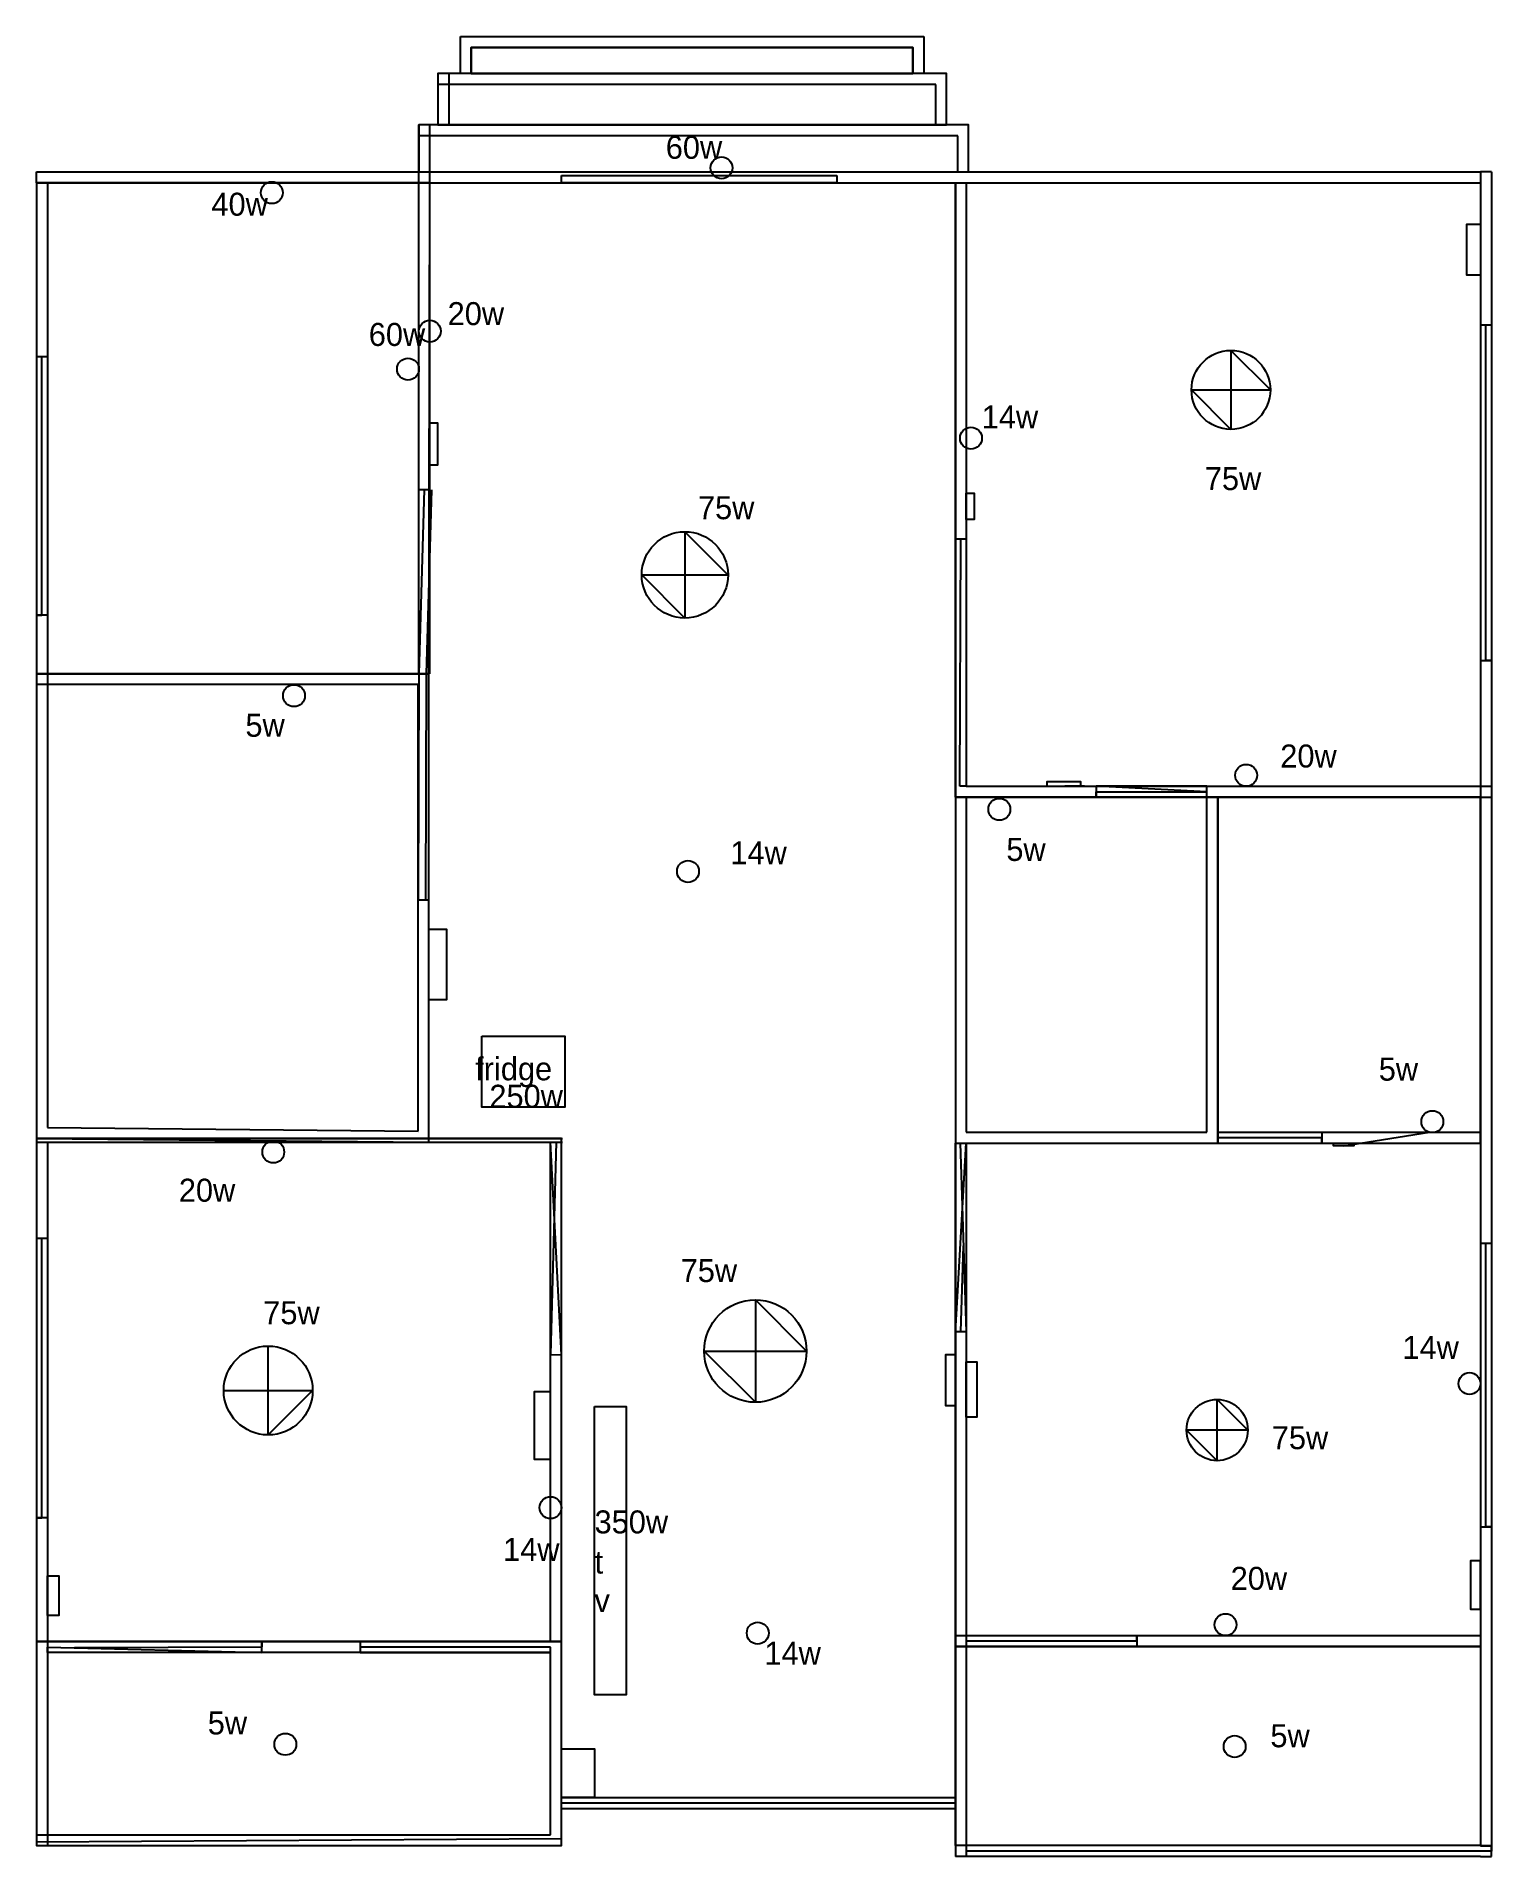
# Model space of a CAD drawing. Header units: inches. Extents: x 147 to 547, y 56 to 555.
import ezdxf

# ---------------------------------------------------------------- set-up
doc = ezdxf.new("R2010")
doc.units = ezdxf.units.IN
doc.header["$MEASUREMENT"] = 0

msp = doc.modelspace()

# ---------------------------------------------------------------- linework, layer by layer
for p, q in [((263.76, 545.09), (263.76, 555.26)), ((263.76, 555.26), (390.82, 555.26)), ((390.82, 555.26), (390.82, 545.09)), ((266.76, 545.09), (266.76, 552.26)), ((266.76, 552.26), (387.82, 552.26)), ((387.82, 552.26), (387.82, 545.09)), ((257.55, 545.09), (257.55, 531)), ((397.1, 545.09), (257.55, 545.09)), ((260.55, 545.09), (260.55, 531)), ((397.1, 531), (397.1, 545.09)), ((394.1, 542.09), (257.55, 542.09)), ((394.1, 531), (394.1, 542.09)), ((252.39, 518.11), (252.39, 531)), ((403.14, 531), (252.39, 531)), ((255.39, 518.11), (255.39, 531)), ((403.14, 518.11), (403.14, 531)), ((400.14, 528), (252.39, 528)), ((400.14, 518.11), (400.14, 528)), ((147.49, 518.11), (543.49, 518.11)), ((147.49, 515.11), (147.49, 518.11)), ((147.49, 515.11), (543.49, 515.11)), ((147.49, 515.11), (147.49, 377.5)), ((150.49, 515.11), (150.49, 377.5)), ((252.39, 380.5), (252.39, 518.11)), ((255.39, 380.5), (255.39, 518.11)), ((291.53, 517.11), (367.01, 517.11)), ((291.53, 515.11), (291.53, 517.11)), ((291.53, 515.11), (367.01, 515.11)), ((367.01, 515.11), (291.53, 515.11)), ((367.01, 517.11), (367.01, 515.11)), ((399.49, 515.11), (399.49, 346.61)), ((402.49, 515.11), (402.49, 349.61)), ((543.49, 518.11), (543.49, 346.61)), ((546.49, 518.11), (543.49, 518.11)), ((546.49, 518.11), (546.49, 346.61)), ((546.49, 476.1), (543.49, 476.1)), ((543.49, 476.1), (543.49, 384.16)), ((544.99, 384.16), (544.99, 476.1)), ((255.39, 443.51), (255.31, 471.42)), ((147.49, 467.46), (150.49, 467.46)), ((148.99, 396.56), (148.99, 467.46)), ((150.49, 467.46), (150.49, 396.56)), ((485.89, 458.32), (475.07, 469.14)), ((475.07, 469.14), (475.07, 447.5)), ((464.24, 458.32), (485.89, 458.32)), ((475.07, 447.5), (464.24, 458.32)), ((252.39, 380.5), (252.39, 430.98)), ((252.39, 430.98), (255.24, 430.98)), ((253.82, 430.98), (252.39, 380.5)), ((255.81, 430.92), (254.39, 380.46)), ((337.14, 407.6), (325.32, 419.42)), ((325.32, 419.42), (325.32, 395.77)), ((399.49, 350.96), (399.49, 417.48)), ((399.49, 417.48), (402.49, 417.48)), ((400.75, 349.61), (400.99, 417.48)), ((402.49, 417.48), (402.49, 349.61)), ((313.49, 407.6), (337.14, 407.6)), ((325.32, 395.77), (313.49, 407.6)), ((150.49, 396.56), (147.49, 396.56)), ((147.49, 396.56), (148.99, 396.56)), ((147.49, 380.5), (147.49, 253.06)), ((255.15, 380.5), (147.49, 380.5)), ((150.49, 380.5), (150.49, 256.03)), ((252.39, 380.5), (252.15, 318.45)), ((254.39, 380.46), (254.15, 318.44)), ((255.15, 252.06), (255.15, 380.5)), ((543.49, 384.16), (546.49, 384.16)), ((546.49, 384.16), (544.99, 384.16)), ((252.15, 377.5), (147.49, 377.5)), ((252.15, 255.09), (252.15, 377.5)), ((402.49, 349.61), (400.75, 349.61)), ((402.49, 349.61), (546.49, 349.61)), ((468.49, 349.61), (438.11, 349.61)), ((438.11, 349.61), (438.11, 346.61)), ((468.49, 348.11), (438.11, 349.61)), ((468.49, 346.61), (468.49, 349.61)), ((399.49, 346.61), (546.49, 346.61)), ((399.49, 346.61), (399.49, 251.74)), ((402.49, 346.61), (402.49, 254.74)), ((438.11, 346.61), (438.11, 348.11)), ((438.11, 348.11), (468.49, 348.11)), ((468.49, 254.74), (468.49, 346.61)), ((471.49, 251.74), (471.49, 346.61)), ((543.49, 346.61), (543.49, 59.11)), ((546.49, 346.61), (546.49, 59.11)), ((252.15, 318.45), (255.15, 318.45)), ((150.49, 256.03), (252.15, 255.09)), ((402.49, 254.74), (468.49, 254.74)), ((471.49, 254.74), (543.49, 254.74)), ((471.49, 254.74), (499.96, 254.74)), ((499.96, 254.74), (499.96, 251.74)), ((506, 250.99), (529.56, 254.74)), ((147.49, 253.06), (291.75, 253.06)), ((147.49, 253.06), (255.15, 252.06)), ((147.49, 252.06), (291.75, 252.06)), ((147.49, 252.06), (147.49, 115.06)), ((150.49, 252.06), (150.49, 115.06)), ((288.49, 115.06), (288.49, 252.06)), ((290.03, 252.06), (288.49, 193.78)), ((291.49, 193.7), (288.49, 252.06)), ((291.49, 115.06), (291.49, 252.06)), ((399.49, 251.74), (471.49, 251.74)), ((399.49, 251.74), (399.49, 113.74)), ((399.49, 200.06), (402.49, 251.74)), ((400.82, 251.74), (402.49, 200.06)), ((402.49, 251.74), (402.49, 113.74)), ((499.96, 253.24), (471.49, 253.24)), ((471.49, 251.74), (543.49, 251.74)), ((499.96, 251.74), (499.96, 253.24)), ((147.49, 225.73), (150.49, 225.73)), ((148.99, 149.02), (148.99, 225.73)), ((150.49, 225.73), (150.49, 149.02)), ((400.99, 200.06), (401.73, 223.63)), ((546.49, 224.24), (543.49, 224.24)), ((543.49, 224.24), (543.49, 146.55)), ((544.99, 146.55), (544.99, 224.24)), ((358.7, 194.74), (344.66, 208.79)), ((344.66, 208.79), (344.66, 180.7)), ((402.49, 200.06), (399.49, 200.06)), ((402.49, 200.06), (402.49, 200.06)), ((211.05, 171.75), (211.05, 196.11)), ((330.62, 194.74), (358.7, 194.74)), ((344.66, 180.7), (330.62, 194.74)), ((288.49, 193.78), (291.49, 193.7)), ((198.87, 183.93), (223.24, 183.93)), ((223.24, 183.93), (211.05, 171.75)), ((471.29, 164.68), (471.29, 181.48)), ((471.29, 181.48), (479.69, 173.08)), ((479.69, 173.08), (462.89, 173.08)), ((462.89, 173.08), (471.29, 164.68)), ((150.49, 149.02), (147.49, 149.02)), ((147.49, 149.02), (148.99, 149.02)), ((543.49, 146.55), (546.49, 146.55)), ((546.49, 146.55), (544.99, 146.55)), ((291.49, 115.06), (147.49, 115.06)), ((147.49, 115.06), (147.49, 59.11)), ((150.49, 115.06), (150.49, 112.06)), ((209.31, 115.06), (209.23, 112.06)), ((209.31, 112.06), (209.31, 115.06)), ((236.29, 115.06), (236.29, 112.06)), ((291.49, 59.11), (291.49, 115.06)), ((399.49, 116.74), (543.49, 116.74)), ((402.49, 115.32), (449.27, 115.32)), ((449.27, 115.32), (449.27, 116.74)), ((449.27, 116.74), (449.27, 113.74)), ((150.49, 112.06), (150.49, 113.56)), ((150.49, 113.56), (209.31, 112.06)), ((288.49, 112.06), (150.49, 112.06)), ((150.49, 112.06), (150.49, 59.11)), ((209.31, 113.56), (157.97, 113.37)), ((288.49, 113.53), (236.29, 113.56)), ((236.29, 112.06), (288.49, 112.06)), ((288.49, 112.06), (288.49, 113.53)), ((288.49, 62.11), (288.49, 112.06)), ((399.49, 113.74), (543.49, 113.74)), ((399.49, 113.74), (399.49, 56.11)), ((402.49, 113.74), (402.49, 56.11)), ((291.49, 70.82), (399.49, 70.82)), ((291.75, 72.28), (399.49, 72.28)), ((291.75, 69.28), (399.49, 69.28)), ((147.49, 62.11), (288.49, 62.11)), ((147.49, 62.11), (147.49, 60.17)), ((147.49, 60.17), (291.49, 61.04)), ((147.49, 59.11), (291.49, 59.11)), ((543.49, 59.11), (399.49, 59.11)), ((543.49, 56.11), (399.49, 56.11)), ((546.52, 57.61), (402.49, 57.61)), ((546.49, 59.11), (543.49, 59.05)), ((543.49, 59.05), (546.49, 59.05)), ((543.49, 56.11), (546.55, 56.11)), ((546.55, 56.11), (546.49, 59.11)), ((546.49, 59.05), (546.52, 57.61))]:
    msp.add_line(p, q)
for points in [[(266.76, 545.09), (387.82, 545.09), (387.82, 552.26), (266.76, 552.26)], [(257.55, 531), (397.1, 531), (397.1, 545.09), (257.55, 545.09)], [(252.39, 518.11), (403.14, 518.11), (403.14, 531), (252.39, 531)], [(147.49, 380.5), (255.15, 380.5), (255.39, 515.11), (147.49, 515.11)], [(399.49, 515.11), (543.49, 515.11), (543.49, 346.61), (399.49, 346.61)], [(543.49, 489.79), (539.79, 489.79), (539.79, 503.76), (543.49, 503.76)], [(255.39, 449.3), (257.46, 449.3), (257.46, 437.71), (255.39, 437.71)], [(402.49, 429.98), (404.65, 429.98), (404.65, 422.74), (402.49, 422.74)], [(147.49, 252.06), (255.15, 252.06), (255.15, 380.5), (147.49, 380.5)], [(424.62, 349.61), (433.9, 349.61), (433.9, 350.83), (424.62, 350.83)], [(429.48, 349.61), (434.95, 349.61), (434.95, 349.61), (429.48, 349.61)], [(399.49, 251.74), (543.49, 251.74), (543.49, 346.61), (399.49, 346.61)], [(543.49, 346.61), (471.49, 346.61), (471.49, 251.74), (543.49, 251.74)], [(255.15, 310.42), (259.92, 310.42), (259.92, 291.03), (255.15, 291.03)], [(269.61, 281.14), (292.38, 281.14), (292.38, 261.65), (269.61, 261.65)], [(147.49, 115.06), (291.49, 115.06), (291.49, 253.06), (147.49, 253.06)], [(543.49, 113.74), (399.49, 113.74), (399.49, 251.74), (543.49, 251.74)], [(503.23, 251.74), (508.77, 251.74), (508.77, 250.99), (503.23, 250.99)], [(399.49, 193.73), (396.76, 193.73), (396.76, 179.82), (399.49, 179.82)], [(402.49, 191.77), (405.41, 191.77), (405.41, 176.63), (402.49, 176.63)], [(288.49, 183.56), (284.01, 183.56), (284.01, 165.1), (288.49, 165.1)], [(300.55, 179.55), (309.26, 179.55), (309.26, 100.49), (300.55, 100.49)], [(543.49, 137.23), (540.74, 137.23), (540.74, 123.92), (543.49, 123.92)], [(150.49, 133.06), (153.66, 133.06), (153.66, 122.18), (150.49, 122.18)], [(291.49, 115.06), (147.49, 115.06), (147.49, 59.11), (291.49, 59.11)], [(399.49, 113.74), (543.49, 113.74), (543.49, 59.11), (399.49, 59.11)], [(300.55, 72.28), (291.49, 72.28), (291.49, 85.69), (300.55, 85.69)]]:
    msp.add_lwpolyline(points, close=True)
for centre, radius in [((335.38, 519.23), 3), ((212.05, 512.4), 3), ((255.39, 474.42), 3), ((249.39, 464.03), 3), ((475.07, 458.32), 10.82), ((403.78, 445.09), 3), ((325.32, 407.6), 11.83), ((218.12, 374.47), 3), ((479.22, 352.63), 3), ((411.56, 343.31), 3), ((326.17, 326.27), 3), ((530.31, 257.65), 3), ((212.45, 249.33), 3), ((344.66, 194.74), 14.04), ((211.05, 183.93), 12.18), ((540.49, 185.83), 3), ((471.29, 173.08), 8.4), ((288.49, 151.81), 3), ((345.3, 117.4), 3), ((473.6, 119.71), 3), ((215.75, 86.91), 3), ((476.09, 86.29), 3)]:
    msp.add_circle(centre, radius)

# ---------------------------------------------------------------- texts
at = {"attachment_point": 1}
for s, insert, char_height, width in [('60w', (320.08, 528), 6.308, 7.6906), ('40w', (195.49, 512.4), 6.308, 25.2046), ('20w', (260.27, 482.39), 6.308, 12.689), ('60w', (238.64, 476.68), 6.308, 15.4696), ('14w', (406.73, 454.06), 6.308, 16.0948), ('75w', (467.91, 437.16), 6.308, 23.2309), ('75w', (328.91, 429.17), 6.308, 26.6586), ('5w', (204.81, 369.51), 6.308, 11.6651), ('20w', (488.6, 361.08), 6.308, 17.8443), ('14w', (337.8, 334.56), 6.308, 20.5766), ('5w', (413.48, 335.46), 6.308, 18.9288), ('fridge', (267.82, 275.3), 6.308, 17.2242), ('5w', (515.61, 275.21), 6.308, 14.967), ('250w', (271.71, 267.77), 6.308, 16.7034), ('20w', (186.55, 242.01), 6.308, 18.1364), ('75w', (324.17, 219.97), 6.308, 43.2314), ('75w', (209.7, 208.41), 6.308, 29.8356), ('14w', (522.1, 198.89), 6.308, 15.94), ('75w', (486.27, 174.14), 6.308, 19.8033), ('350w', (300.55, 151.04), 6.308, 13.6878), ('14w', (275.47, 143.5), 6.308, 13.0179), ('t\\Pv', (300.55, 140.02), 6.31, 8.7143), ('20w', (475, 135.57), 6.308, 20.9714), ('14w', (347.14, 115.03), 6.308, 21.3435), ('5w', (194.48, 95.91), 6.308, 19.1625), ('5w', (485.89, 92.4), 6.308, 18.0484)]:
    msp.add_mtext(s, dxfattribs=dict(at, insert=insert, char_height=char_height, width=width))

doc.saveas('drawing.dxf')
